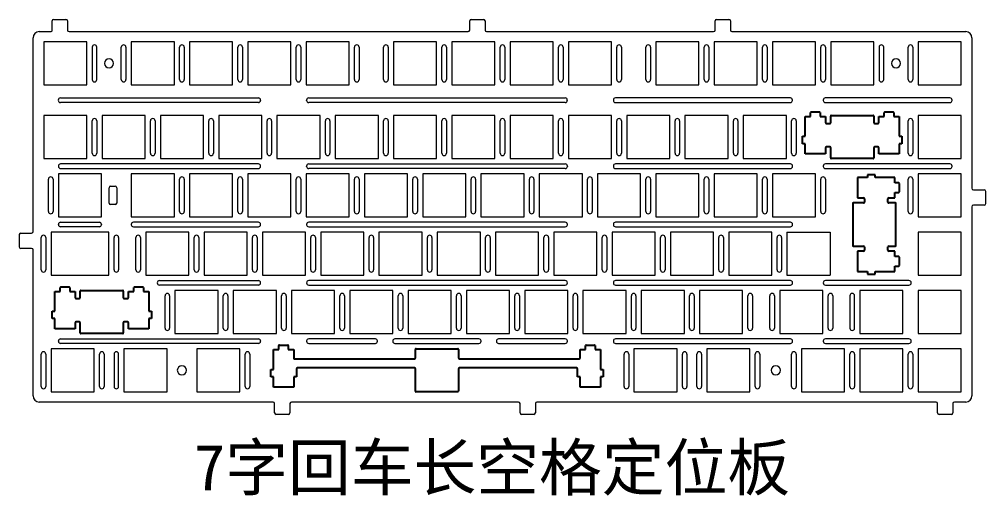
# Model space of a CAD drawing. Header units: millimetres. Extents: x 1701 to 2016, y 630 to 1295.
# Drawn here: x 1701.1 to 2016.1, y 969.4 to 1124.6 of the extents above; entities that cross this region are included whole.
import ezdxf

# ---------------------------------------------------------------- set-up
doc = ezdxf.new("R2010")
doc.units = ezdxf.units.MM
doc.layers.add('102', color=7, linetype='Continuous', true_color=0xffffff)
doc.styles.get("Standard").update_dxf_attribs({"font": 'arial.ttf'})

msp = doc.modelspace()

# ---------------------------------------------------------------- linework, layer by layer
at = {"layer": '102', "color": 7, "linetype": 'Continuous', "lineweight": 18}
for p, q in [((1712.28, 1124.62), (1716.28, 1124.62)), ((1848.38, 1124.62), (1852.38, 1124.62)), ((1928.38, 1124.62), (1932.38, 1124.62)), ((1711.78, 1121.12), (1711.78, 1124.12)), ((1716.78, 1124.12), (1716.78, 1121.12)), ((1847.88, 1121.12), (1847.88, 1124.12)), ((1852.88, 1124.12), (1852.88, 1121.12)), ((1927.88, 1121.12), (1927.88, 1124.12)), ((1932.88, 1124.12), (1932.88, 1121.12)), ((1705.57, 1055.47), (1705.57, 1118.62)), ((1707.57, 1120.62), (1711.28, 1120.62)), ((1717.28, 1120.62), (1847.38, 1120.62)), ((1853.38, 1120.62), (1927.38, 1120.62)), ((1933.38, 1120.62), (2009.57, 1120.62)), ((2011.57, 1118.62), (2011.57, 1069.57)), ((1709.05, 1117.3), (1709.05, 1103.25)), ((1723.1, 1117.3), (1709.05, 1117.3)), ((1723.1, 1103.25), (1723.1, 1117.3)), ((1724.82, 1115.55), (1724.82, 1105)), ((1726.32, 1105), (1726.32, 1115.55)), ((1734.32, 1105), (1734.32, 1115.55)), ((1735.82, 1115.55), (1735.82, 1105)), ((1737.55, 1117.3), (1737.55, 1103.25)), ((1751.6, 1117.3), (1737.55, 1117.3)), ((1751.6, 1103.25), (1751.6, 1117.3)), ((1753.32, 1105), (1753.32, 1115.55)), ((1754.82, 1115.55), (1754.82, 1105)), ((1756.55, 1117.3), (1756.55, 1103.25)), ((1770.6, 1117.3), (1756.55, 1117.3)), ((1770.6, 1103.25), (1770.6, 1117.3)), ((1772.32, 1105), (1772.32, 1115.55)), ((1773.82, 1115.55), (1773.82, 1105)), ((1775.55, 1117.3), (1775.55, 1103.25)), ((1789.6, 1117.3), (1775.55, 1117.3)), ((1789.6, 1103.25), (1789.6, 1117.3)), ((1791.32, 1105), (1791.32, 1115.55)), ((1792.82, 1115.55), (1792.82, 1105)), ((1794.55, 1117.3), (1794.55, 1103.25)), ((1808.6, 1117.3), (1794.55, 1117.3)), ((1808.6, 1103.25), (1808.6, 1117.3)), ((1810.32, 1105), (1810.32, 1115.55)), ((1811.82, 1115.55), (1811.82, 1105)), ((1819.82, 1105), (1819.82, 1115.55)), ((1821.32, 1115.55), (1821.32, 1105)), ((1823.05, 1117.3), (1823.05, 1103.25)), ((1837.1, 1117.3), (1823.05, 1117.3)), ((1837.1, 1103.25), (1837.1, 1117.3)), ((1838.82, 1105), (1838.82, 1115.55)), ((1840.32, 1115.55), (1840.32, 1105)), ((1842.05, 1117.3), (1842.05, 1103.25)), ((1856.1, 1117.3), (1842.05, 1117.3)), ((1856.1, 1103.25), (1856.1, 1117.3)), ((1857.82, 1105), (1857.82, 1115.55)), ((1859.32, 1115.55), (1859.32, 1105)), ((1861.05, 1117.3), (1861.05, 1103.25)), ((1875.1, 1117.3), (1861.05, 1117.3)), ((1875.1, 1103.25), (1875.1, 1117.3)), ((1876.82, 1105), (1876.82, 1115.55)), ((1878.32, 1115.55), (1878.32, 1105)), ((1880.05, 1117.3), (1880.05, 1103.25)), ((1894.1, 1117.3), (1880.05, 1117.3)), ((1894.1, 1103.25), (1894.1, 1117.3)), ((1895.82, 1105), (1895.82, 1115.55)), ((1897.32, 1115.55), (1897.32, 1105)), ((1905.32, 1105), (1905.32, 1115.55)), ((1906.82, 1115.55), (1906.82, 1105)), ((1922.6, 1117.3), (1908.55, 1117.3)), ((1908.55, 1117.3), (1908.55, 1103.25)), ((1922.6, 1103.25), (1922.6, 1117.3)), ((1924.32, 1105), (1924.32, 1115.55)), ((1925.82, 1115.55), (1925.82, 1105)), ((1941.6, 1117.3), (1927.55, 1117.3)), ((1927.55, 1117.3), (1927.55, 1103.25)), ((1941.6, 1103.25), (1941.6, 1117.3)), ((1943.32, 1105), (1943.32, 1115.55)), ((1944.82, 1115.55), (1944.82, 1105)), ((1960.6, 1117.3), (1946.55, 1117.3)), ((1946.55, 1117.3), (1946.55, 1103.25)), ((1960.6, 1103.25), (1960.6, 1117.3)), ((1962.32, 1105), (1962.32, 1115.55)), ((1963.82, 1115.55), (1963.82, 1105)), ((1979.6, 1117.3), (1965.55, 1117.3)), ((1965.55, 1117.3), (1965.55, 1103.25)), ((1979.6, 1103.25), (1979.6, 1117.3)), ((1981.32, 1115.55), (1981.32, 1105)), ((1982.82, 1105), (1982.82, 1115.55)), ((1990.82, 1105), (1990.82, 1115.55)), ((1992.32, 1115.55), (1992.32, 1105)), ((2008.1, 1117.3), (1994.05, 1117.3)), ((1994.05, 1117.3), (1994.05, 1103.25)), ((2008.1, 1103.25), (2008.1, 1117.3)), ((1709.05, 1103.25), (1723.1, 1103.25)), ((1737.55, 1103.25), (1751.6, 1103.25)), ((1756.55, 1103.25), (1770.6, 1103.25)), ((1775.55, 1103.25), (1789.6, 1103.25)), ((1794.55, 1103.25), (1808.6, 1103.25)), ((1823.05, 1103.25), (1837.1, 1103.25)), ((1842.05, 1103.25), (1856.1, 1103.25)), ((1861.05, 1103.25), (1875.1, 1103.25)), ((1880.05, 1103.25), (1894.1, 1103.25)), ((1908.55, 1103.25), (1922.6, 1103.25)), ((1927.55, 1103.25), (1941.6, 1103.25)), ((1946.55, 1103.25), (1960.6, 1103.25)), ((1965.55, 1103.25), (1979.6, 1103.25)), ((1994.05, 1103.25), (2008.1, 1103.25)), ((1714.51, 1099.02), (1779, 1099.02)), ((1779, 1097.52), (1714.51, 1097.52)), ((1779.7, 1098.32), (1779.7, 1098.22)), ((1794.7, 1098.22), (1794.7, 1098.32)), ((1795.4, 1099.02), (1879, 1099.02)), ((1879, 1097.52), (1795.4, 1097.52)), ((1879.7, 1098.32), (1879.7, 1098.22)), ((1894.7, 1098.32), (1894.7, 1098.22)), ((1952.4, 1099.02), (1895.4, 1099.02)), ((1895.4, 1097.52), (1952.4, 1097.52)), ((1953.1, 1098.22), (1953.1, 1098.32)), ((1963.1, 1098.32), (1963.1, 1098.22)), ((2004.41, 1099.02), (1963.8, 1099.02)), ((1963.8, 1097.52), (2004.41, 1097.52)), ((2005.11, 1098.22), (2005.11, 1098.32)), ((1709.05, 1093.3), (1709.05, 1079.25)), ((1723.1, 1093.3), (1709.05, 1093.3)), ((1723.1, 1079.25), (1723.1, 1093.3)), ((1728.05, 1093.3), (1728.05, 1079.25)), ((1742.1, 1093.3), (1728.05, 1093.3)), ((1742.1, 1079.25), (1742.1, 1093.3)), ((1747.05, 1093.3), (1747.05, 1079.25)), ((1761.1, 1093.3), (1747.05, 1093.3)), ((1761.1, 1079.25), (1761.1, 1093.3)), ((1766.05, 1093.3), (1766.05, 1079.25)), ((1780.1, 1093.3), (1766.05, 1093.3)), ((1780.1, 1079.25), (1780.1, 1093.3)), ((1785.05, 1093.3), (1785.05, 1079.25)), ((1799.1, 1093.3), (1785.05, 1093.3)), ((1799.1, 1079.25), (1799.1, 1093.3)), ((1804.05, 1093.3), (1804.05, 1079.25)), ((1818.1, 1093.3), (1804.05, 1093.3)), ((1818.1, 1079.25), (1818.1, 1093.3)), ((1823.05, 1093.3), (1823.05, 1079.25)), ((1837.1, 1093.3), (1823.05, 1093.3)), ((1837.1, 1079.25), (1837.1, 1093.3)), ((1842.05, 1093.3), (1842.05, 1079.25)), ((1856.1, 1093.3), (1842.05, 1093.3)), ((1856.1, 1079.25), (1856.1, 1093.3)), ((1861.05, 1093.3), (1861.05, 1079.25)), ((1875.1, 1093.3), (1861.05, 1093.3)), ((1875.1, 1079.25), (1875.1, 1093.3)), ((1880.05, 1093.3), (1880.05, 1079.25)), ((1894.1, 1093.3), (1880.05, 1093.3)), ((1894.1, 1079.25), (1894.1, 1093.3)), ((1913.1, 1093.3), (1899.05, 1093.3)), ((1899.05, 1093.3), (1899.05, 1079.25)), ((1913.1, 1079.25), (1913.1, 1093.3)), ((1932.1, 1093.3), (1918.05, 1093.3)), ((1918.05, 1093.3), (1918.05, 1079.25)), ((1932.1, 1079.25), (1932.1, 1093.3)), ((1951.1, 1093.3), (1937.05, 1093.3)), ((1937.05, 1093.3), (1937.05, 1079.25)), ((1951.1, 1079.25), (1951.1, 1093.3)), ((2008.1, 1093.3), (1994.05, 1093.3)), ((1994.05, 1093.3), (1994.05, 1079.25)), ((2008.1, 1079.25), (2008.1, 1093.3)), ((1724.82, 1081), (1724.82, 1091.55)), ((1726.32, 1091.55), (1726.32, 1081)), ((1743.82, 1081), (1743.82, 1091.55)), ((1745.32, 1091.55), (1745.32, 1081)), ((1762.82, 1081), (1762.82, 1091.55)), ((1764.32, 1091.55), (1764.32, 1081)), ((1781.82, 1081), (1781.82, 1091.55)), ((1783.32, 1091.55), (1783.32, 1081)), ((1800.82, 1081), (1800.82, 1091.55)), ((1802.32, 1091.55), (1802.32, 1081)), ((1819.82, 1081), (1819.82, 1091.55)), ((1821.32, 1091.55), (1821.32, 1081)), ((1838.82, 1081), (1838.82, 1091.55)), ((1840.32, 1091.55), (1840.32, 1081)), ((1857.82, 1081), (1857.82, 1091.55)), ((1859.32, 1091.55), (1859.32, 1081)), ((1876.82, 1081), (1876.82, 1091.55)), ((1878.32, 1091.55), (1878.32, 1081)), ((1895.82, 1081), (1895.82, 1091.55)), ((1897.32, 1091.55), (1897.32, 1081)), ((1914.82, 1081), (1914.82, 1091.55)), ((1916.32, 1091.55), (1916.32, 1081)), ((1933.82, 1081), (1933.82, 1091.55)), ((1935.32, 1091.55), (1935.32, 1081)), ((1952.82, 1081), (1952.82, 1091.55)), ((1954.32, 1091.55), (1954.32, 1081)), ((1990.82, 1081), (1990.82, 1091.55)), ((1992.32, 1091.55), (1992.32, 1081)), ((1709.05, 1079.25), (1723.1, 1079.25)), ((1779.01, 1077.52), (1714.52, 1077.52)), ((1728.05, 1079.25), (1742.1, 1079.25)), ((1747.05, 1079.25), (1761.1, 1079.25)), ((1766.05, 1079.25), (1780.1, 1079.25)), ((1785.05, 1079.25), (1799.1, 1079.25)), ((1795.41, 1077.52), (1879.01, 1077.52)), ((1804.05, 1079.25), (1818.1, 1079.25)), ((1823.05, 1079.25), (1837.1, 1079.25)), ((1842.05, 1079.25), (1856.1, 1079.25)), ((1861.05, 1079.25), (1875.1, 1079.25)), ((1880.05, 1079.25), (1894.1, 1079.25)), ((1952.41, 1077.52), (1895.41, 1077.52)), ((1899.05, 1079.25), (1913.1, 1079.25)), ((1918.05, 1079.25), (1932.1, 1079.25)), ((1937.05, 1079.25), (1951.1, 1079.25)), ((2004.42, 1077.52), (1963.81, 1077.52)), ((1994.05, 1079.25), (2008.1, 1079.25)), ((1713.8, 1074.3), (1713.8, 1060.25)), ((1727.85, 1074.3), (1713.8, 1074.3)), ((1713.82, 1076.82), (1713.82, 1076.72)), ((1714.52, 1076.02), (1779.01, 1076.02)), ((1727.85, 1060.25), (1727.85, 1074.3)), ((1737.55, 1074.3), (1737.55, 1060.25)), ((1751.6, 1074.3), (1737.55, 1074.3)), ((1751.6, 1060.25), (1751.6, 1074.3)), ((1756.55, 1074.3), (1756.55, 1060.25)), ((1770.6, 1074.3), (1756.55, 1074.3)), ((1770.6, 1060.25), (1770.6, 1074.3)), ((1775.55, 1074.3), (1775.55, 1060.25)), ((1789.6, 1074.3), (1775.55, 1074.3)), ((1779.71, 1076.72), (1779.71, 1076.82)), ((1789.6, 1060.25), (1789.6, 1074.3)), ((1794.55, 1074.3), (1794.55, 1060.25)), ((1808.6, 1074.3), (1794.55, 1074.3)), ((1794.71, 1076.72), (1794.71, 1076.82)), ((1879.01, 1076.02), (1795.41, 1076.02)), ((1808.6, 1060.25), (1808.6, 1074.3)), ((1813.55, 1074.3), (1813.55, 1060.25)), ((1827.6, 1074.3), (1813.55, 1074.3)), ((1827.6, 1060.25), (1827.6, 1074.3)), ((1832.55, 1074.3), (1832.55, 1060.25)), ((1846.6, 1074.3), (1832.55, 1074.3)), ((1846.6, 1060.25), (1846.6, 1074.3)), ((1851.55, 1074.3), (1851.55, 1060.25)), ((1865.6, 1074.3), (1851.55, 1074.3)), ((1865.6, 1060.25), (1865.6, 1074.3)), ((1870.55, 1074.3), (1870.55, 1060.25)), ((1884.6, 1074.3), (1870.55, 1074.3)), ((1879.71, 1076.82), (1879.71, 1076.72)), ((1884.6, 1060.25), (1884.6, 1074.3)), ((1889.55, 1074.3), (1889.55, 1060.25)), ((1903.6, 1074.3), (1889.55, 1074.3)), ((1894.71, 1076.82), (1894.71, 1076.72)), ((1895.41, 1076.02), (1952.41, 1076.02)), ((1903.6, 1060.25), (1903.6, 1074.3)), ((1922.6, 1074.3), (1908.55, 1074.3)), ((1908.55, 1074.3), (1908.55, 1060.25)), ((1922.6, 1060.25), (1922.6, 1074.3)), ((1941.6, 1074.3), (1927.55, 1074.3)), ((1927.55, 1074.3), (1927.55, 1060.25)), ((1941.6, 1060.25), (1941.6, 1074.3)), ((1960.6, 1074.3), (1946.55, 1074.3)), ((1946.55, 1074.3), (1946.55, 1060.25)), ((1953.11, 1076.72), (1953.11, 1076.82)), ((1960.6, 1060.25), (1960.6, 1074.3)), ((1963.11, 1076.82), (1963.11, 1076.72)), ((1963.81, 1076.02), (2004.42, 1076.02)), ((2008.1, 1074.3), (1994.05, 1074.3)), ((1994.05, 1074.3), (1994.05, 1060.25)), ((2005.12, 1076.72), (2005.12, 1076.82)), ((2008.1, 1060.25), (2008.1, 1074.3)), ((1710.57, 1062), (1710.57, 1072.55)), ((1712.07, 1072.55), (1712.07, 1062)), ((1753.32, 1062), (1753.32, 1072.55)), ((1754.82, 1072.55), (1754.82, 1062)), ((1772.32, 1062), (1772.32, 1072.55)), ((1773.82, 1072.55), (1773.82, 1062)), ((1791.32, 1062), (1791.32, 1072.55)), ((1792.82, 1072.55), (1792.82, 1062)), ((1810.32, 1062), (1810.32, 1072.55)), ((1811.82, 1072.55), (1811.82, 1062)), ((1829.32, 1062), (1829.32, 1072.55)), ((1830.82, 1072.55), (1830.82, 1062)), ((1848.32, 1062), (1848.32, 1072.55)), ((1849.82, 1072.55), (1849.82, 1062)), ((1867.32, 1062), (1867.32, 1072.55)), ((1868.82, 1072.55), (1868.82, 1062)), ((1886.32, 1062), (1886.32, 1072.55)), ((1887.82, 1072.55), (1887.82, 1062)), ((1905.32, 1062), (1905.32, 1072.55)), ((1906.82, 1072.55), (1906.82, 1062)), ((1924.32, 1062), (1924.32, 1072.55)), ((1925.82, 1072.55), (1925.82, 1062)), ((1943.32, 1062), (1943.32, 1072.55)), ((1944.82, 1072.55), (1944.82, 1062)), ((1962.32, 1062), (1962.32, 1072.55)), ((1963.82, 1072.55), (1963.82, 1062)), ((1990.82, 1062), (1990.82, 1072.55)), ((1992.32, 1072.55), (1992.32, 1062)), ((1730.32, 1064.77), (1730.32, 1069.77)), ((1730.82, 1070.27), (1732.32, 1070.27)), ((1732.82, 1069.77), (1732.82, 1064.77)), ((2012.07, 1069.07), (2015.57, 1069.07)), ((2016.07, 1064.57), (2016.07, 1068.57)), ((1732.32, 1064.27), (1730.82, 1064.27)), ((2011.57, 1063.57), (2011.57, 1001.92)), ((2015.57, 1064.07), (2012.07, 1064.07)), ((1713.8, 1060.25), (1727.85, 1060.25)), ((1714.52, 1058.52), (1727.15, 1058.52)), ((1737.55, 1060.25), (1751.6, 1060.25)), ((1779.01, 1058.52), (1738.25, 1058.52)), ((1756.55, 1060.25), (1770.6, 1060.25)), ((1775.55, 1060.25), (1789.6, 1060.25)), ((1794.55, 1060.25), (1808.6, 1060.25)), ((1879.01, 1058.52), (1795.41, 1058.52)), ((1813.55, 1060.25), (1827.6, 1060.25)), ((1832.55, 1060.25), (1846.6, 1060.25)), ((1851.55, 1060.25), (1865.6, 1060.25)), ((1870.55, 1060.25), (1884.6, 1060.25)), ((1889.55, 1060.25), (1903.6, 1060.25)), ((1952.41, 1058.52), (1895.41, 1058.52)), ((1908.55, 1060.25), (1922.6, 1060.25)), ((1927.55, 1060.25), (1941.6, 1060.25)), ((1946.55, 1060.25), (1960.6, 1060.25)), ((1994.05, 1060.25), (2008.1, 1060.25)), ((1711.42, 1055.3), (1711.42, 1041.25)), ((1730.22, 1055.3), (1711.42, 1055.3)), ((1713.82, 1057.72), (1713.82, 1057.82)), ((1727.15, 1057.02), (1714.52, 1057.02)), ((1727.85, 1057.82), (1727.85, 1057.72)), ((1730.22, 1041.25), (1730.22, 1055.3)), ((1737.55, 1057.82), (1737.55, 1057.72)), ((1738.25, 1057.02), (1779.01, 1057.02)), ((1742.3, 1055.3), (1742.3, 1041.25)), ((1756.35, 1055.3), (1742.3, 1055.3)), ((1756.35, 1041.25), (1756.35, 1055.3)), ((1775.35, 1055.3), (1761.3, 1055.3)), ((1761.3, 1055.3), (1761.3, 1041.25)), ((1775.35, 1041.25), (1775.35, 1055.3)), ((1779.71, 1057.72), (1779.71, 1057.82)), ((1794.35, 1055.3), (1780.3, 1055.3)), ((1780.3, 1055.3), (1780.3, 1041.25)), ((1794.35, 1041.25), (1794.35, 1055.3)), ((1794.71, 1057.82), (1794.71, 1057.72)), ((1795.41, 1057.02), (1879.01, 1057.02)), ((1813.35, 1055.3), (1799.3, 1055.3)), ((1799.3, 1055.3), (1799.3, 1041.25)), ((1813.35, 1041.25), (1813.35, 1055.3)), ((1832.35, 1055.3), (1818.3, 1055.3)), ((1818.3, 1055.3), (1818.3, 1041.25)), ((1832.35, 1041.25), (1832.35, 1055.3)), ((1851.35, 1055.3), (1837.3, 1055.3)), ((1837.3, 1055.3), (1837.3, 1041.25)), ((1851.35, 1041.25), (1851.35, 1055.3)), ((1870.35, 1055.3), (1856.3, 1055.3)), ((1856.3, 1055.3), (1856.3, 1041.25)), ((1870.35, 1041.25), (1870.35, 1055.3)), ((1889.35, 1055.3), (1875.3, 1055.3)), ((1875.3, 1055.3), (1875.3, 1041.25)), ((1879.71, 1057.72), (1879.71, 1057.82)), ((1889.35, 1041.25), (1889.35, 1055.3)), ((1908.35, 1055.3), (1894.3, 1055.3)), ((1894.3, 1055.3), (1894.3, 1041.25)), ((1894.71, 1057.82), (1894.71, 1057.72)), ((1895.41, 1057.02), (1952.41, 1057.02)), ((1908.35, 1041.25), (1908.35, 1055.3)), ((1927.35, 1055.3), (1913.3, 1055.3)), ((1913.3, 1055.3), (1913.3, 1041.25)), ((1927.35, 1041.25), (1927.35, 1055.3)), ((1946.35, 1055.3), (1932.3, 1055.3)), ((1932.3, 1055.3), (1932.3, 1041.25)), ((1946.35, 1041.25), (1946.35, 1055.3)), ((1951.3, 1055.3), (1965.35, 1055.3)), ((1951.3, 1055.3), (1951.3, 1041.25)), ((1953.11, 1057.72), (1953.11, 1057.82)), ((1965.35, 1055.3), (1965.35, 1041.25)), ((2008.1, 1055.3), (1994.05, 1055.3)), ((1994.05, 1055.3), (1994.05, 1041.25)), ((2008.1, 1041.25), (2008.1, 1055.3)), ((1701.07, 1054.47), (1701.07, 1050.47)), ((1701.57, 1054.97), (1705.07, 1054.97)), ((1708.2, 1043), (1708.2, 1053.55)), ((1709.7, 1053.55), (1709.7, 1043)), ((1731.95, 1043), (1731.95, 1053.55)), ((1733.45, 1053.55), (1733.45, 1043)), ((1739.07, 1043), (1739.07, 1053.55)), ((1740.57, 1053.55), (1740.57, 1043)), ((1758.07, 1043), (1758.07, 1053.55)), ((1759.57, 1053.55), (1759.57, 1043)), ((1777.07, 1043), (1777.07, 1053.55)), ((1778.57, 1053.55), (1778.57, 1043)), ((1796.07, 1043), (1796.07, 1053.55)), ((1797.57, 1053.55), (1797.57, 1043)), ((1815.07, 1043), (1815.07, 1053.55)), ((1816.57, 1053.55), (1816.57, 1043)), ((1834.07, 1043), (1834.07, 1053.55)), ((1835.57, 1053.55), (1835.57, 1043)), ((1853.07, 1043), (1853.07, 1053.55)), ((1854.57, 1053.55), (1854.57, 1043)), ((1872.07, 1043), (1872.07, 1053.55)), ((1873.57, 1053.55), (1873.57, 1043)), ((1891.07, 1043), (1891.07, 1053.55)), ((1892.57, 1053.55), (1892.57, 1043)), ((1910.07, 1043), (1910.07, 1053.55)), ((1911.57, 1053.55), (1911.57, 1043)), ((1929.07, 1043), (1929.07, 1053.55)), ((1930.57, 1053.55), (1930.57, 1043)), ((1948.07, 1043), (1948.07, 1053.55)), ((1949.57, 1053.55), (1949.57, 1043)), ((1705.07, 1049.97), (1701.57, 1049.97)), ((1705.57, 1001.92), (1705.57, 1049.47)), ((1711.42, 1041.25), (1730.22, 1041.25)), ((1742.3, 1041.25), (1756.35, 1041.25)), ((1746.76, 1039.52), (1779.01, 1039.52)), ((1761.3, 1041.25), (1775.35, 1041.25)), ((1780.3, 1041.25), (1794.35, 1041.25)), ((1879.01, 1039.52), (1795.41, 1039.52)), ((1799.3, 1041.25), (1813.35, 1041.25)), ((1818.3, 1041.25), (1832.35, 1041.25)), ((1837.3, 1041.25), (1851.35, 1041.25)), ((1856.3, 1041.25), (1870.35, 1041.25)), ((1875.3, 1041.25), (1889.35, 1041.25)), ((1894.3, 1041.25), (1908.35, 1041.25)), ((1952.41, 1039.52), (1895.41, 1039.52)), ((1913.3, 1041.25), (1927.35, 1041.25)), ((1932.3, 1041.25), (1946.35, 1041.25)), ((1951.3, 1041.25), (1965.35, 1041.25)), ((1991.06, 1039.52), (1963.81, 1039.52)), ((1994.05, 1041.25), (2008.1, 1041.25)), ((1779.01, 1038.02), (1746.76, 1038.02)), ((1779.71, 1038.82), (1779.71, 1038.72)), ((1794.71, 1038.82), (1794.71, 1038.72)), ((1795.41, 1038.02), (1879.01, 1038.02)), ((1879.71, 1038.72), (1879.71, 1038.82)), ((1894.71, 1038.82), (1894.71, 1038.72)), ((1895.41, 1038.02), (1952.41, 1038.02)), ((1953.11, 1038.72), (1953.11, 1038.82)), ((1963.11, 1038.82), (1963.11, 1038.72)), ((1963.81, 1038.02), (1991.06, 1038.02)), ((1748.57, 1024), (1748.57, 1034.55)), ((1750.07, 1034.55), (1750.07, 1024)), ((1751.8, 1036.3), (1751.8, 1022.25)), ((1765.85, 1036.3), (1751.8, 1036.3)), ((1765.85, 1022.25), (1765.85, 1036.3)), ((1767.57, 1024), (1767.57, 1034.55)), ((1769.07, 1034.55), (1769.07, 1024)), ((1770.8, 1036.3), (1770.8, 1022.25)), ((1784.85, 1036.3), (1770.8, 1036.3)), ((1784.85, 1022.25), (1784.85, 1036.3)), ((1786.57, 1024), (1786.57, 1034.55)), ((1788.07, 1034.55), (1788.07, 1024)), ((1803.85, 1036.3), (1789.8, 1036.3)), ((1789.8, 1036.3), (1789.8, 1022.25)), ((1803.85, 1022.25), (1803.85, 1036.3)), ((1805.57, 1024), (1805.57, 1034.55)), ((1807.07, 1034.55), (1807.07, 1024)), ((1822.85, 1036.3), (1808.8, 1036.3)), ((1808.8, 1036.3), (1808.8, 1022.25)), ((1822.85, 1022.25), (1822.85, 1036.3)), ((1824.57, 1024), (1824.57, 1034.55)), ((1826.07, 1034.55), (1826.07, 1024)), ((1841.85, 1036.3), (1827.8, 1036.3)), ((1827.8, 1036.3), (1827.8, 1022.25)), ((1841.85, 1022.25), (1841.85, 1036.3)), ((1843.57, 1024), (1843.57, 1034.55)), ((1845.07, 1034.55), (1845.07, 1024)), ((1860.85, 1036.3), (1846.8, 1036.3)), ((1846.8, 1036.3), (1846.8, 1022.25)), ((1860.85, 1022.25), (1860.85, 1036.3)), ((1862.57, 1024), (1862.57, 1034.55)), ((1864.07, 1034.55), (1864.07, 1024)), ((1879.85, 1036.3), (1865.8, 1036.3)), ((1865.8, 1036.3), (1865.8, 1022.25)), ((1879.85, 1022.25), (1879.85, 1036.3)), ((1881.57, 1024), (1881.57, 1034.55)), ((1883.07, 1034.55), (1883.07, 1024)), ((1898.85, 1036.3), (1884.8, 1036.3)), ((1884.8, 1036.3), (1884.8, 1022.25)), ((1898.85, 1022.25), (1898.85, 1036.3)), ((1900.57, 1024), (1900.57, 1034.55)), ((1902.07, 1034.55), (1902.07, 1024)), ((1917.85, 1036.3), (1903.8, 1036.3)), ((1903.8, 1036.3), (1903.8, 1022.25)), ((1917.85, 1022.25), (1917.85, 1036.3)), ((1919.57, 1024), (1919.57, 1034.55)), ((1921.07, 1034.55), (1921.07, 1024)), ((1936.85, 1036.3), (1922.8, 1036.3)), ((1922.8, 1036.3), (1922.8, 1022.25)), ((1936.85, 1022.25), (1936.85, 1036.3)), ((1938.57, 1024), (1938.57, 1034.55)), ((1940.07, 1034.55), (1940.07, 1024)), ((1945.7, 1024), (1945.7, 1034.55)), ((1947.2, 1034.55), (1947.2, 1024)), ((1948.92, 1036.3), (1948.92, 1022.25)), ((1962.97, 1036.3), (1948.92, 1036.3)), ((1962.97, 1022.25), (1962.97, 1036.3)), ((1964.7, 1024), (1964.7, 1034.55)), ((1966.2, 1034.55), (1966.2, 1024)), ((1971.82, 1034.55), (1971.82, 1024)), ((1973.32, 1024), (1973.32, 1034.55)), ((1975.05, 1036.3), (1975.05, 1022.25)), ((1989.1, 1036.3), (1975.05, 1036.3)), ((1989.1, 1022.25), (1989.1, 1036.3)), ((1994.05, 1036.3), (1994.05, 1022.25)), ((2008.1, 1036.3), (1994.05, 1036.3)), ((2008.1, 1022.25), (2008.1, 1036.3)), ((1751.8, 1022.25), (1765.85, 1022.25)), ((1770.8, 1022.25), (1784.85, 1022.25)), ((1789.8, 1022.25), (1803.85, 1022.25)), ((1808.8, 1022.25), (1822.85, 1022.25)), ((1827.8, 1022.25), (1841.85, 1022.25)), ((1846.8, 1022.25), (1860.85, 1022.25)), ((1865.8, 1022.25), (1879.85, 1022.25)), ((1884.8, 1022.25), (1898.85, 1022.25)), ((1903.8, 1022.25), (1917.85, 1022.25)), ((1922.8, 1022.25), (1936.85, 1022.25)), ((1948.92, 1022.25), (1962.97, 1022.25)), ((1975.05, 1022.25), (1989.1, 1022.25)), ((1994.05, 1022.25), (2008.1, 1022.25)), ((1713.82, 1019.72), (1713.82, 1019.82)), ((1714.52, 1020.52), (1779.01, 1020.52)), ((1779.01, 1019.02), (1714.52, 1019.02)), ((1779.71, 1019.82), (1779.71, 1019.72)), ((1794.71, 1019.82), (1794.71, 1019.72)), ((1817.12, 1020.52), (1795.41, 1020.52)), ((1795.41, 1019.02), (1817.12, 1019.02)), ((1817.82, 1019.72), (1817.82, 1019.82)), ((1822.82, 1019.82), (1822.82, 1019.72)), ((1850.9, 1020.52), (1823.52, 1020.52)), ((1823.52, 1019.02), (1850.9, 1019.02)), ((1851.6, 1019.72), (1851.6, 1019.82)), ((1856.6, 1019.82), (1856.6, 1019.72)), ((1879.01, 1020.52), (1857.3, 1020.52)), ((1857.3, 1019.02), (1879.01, 1019.02)), ((1879.71, 1019.72), (1879.71, 1019.82)), ((1894.71, 1019.82), (1894.71, 1019.72)), ((1952.41, 1020.52), (1895.41, 1020.52)), ((1895.41, 1019.02), (1952.41, 1019.02)), ((1953.11, 1019.72), (1953.11, 1019.82)), ((1963.11, 1019.82), (1963.11, 1019.72)), ((1991.06, 1020.52), (1963.81, 1020.52)), ((1963.81, 1019.02), (1991.06, 1019.02)), ((1708.2, 1005), (1708.2, 1015.55)), ((1709.7, 1015.55), (1709.7, 1005)), ((1711.42, 1017.3), (1711.42, 1003.25)), ((1725.47, 1017.3), (1711.42, 1017.3)), ((1725.47, 1003.25), (1725.47, 1017.3)), ((1727.2, 1005), (1727.2, 1015.55)), ((1728.7, 1015.55), (1728.7, 1005)), ((1731.95, 1015.55), (1731.95, 1005)), ((1733.45, 1005), (1733.45, 1015.55)), ((1735.17, 1017.3), (1735.17, 1003.25)), ((1749.22, 1017.3), (1735.17, 1017.3)), ((1749.22, 1003.25), (1749.22, 1017.3)), ((1758.92, 1017.3), (1758.92, 1003.25)), ((1772.97, 1017.3), (1758.92, 1017.3)), ((1772.97, 1003.25), (1772.97, 1017.3)), ((1774.7, 1005), (1774.7, 1015.55)), ((1776.2, 1015.55), (1776.2, 1005)), ((1898.2, 1005), (1898.2, 1015.55)), ((1899.7, 1015.55), (1899.7, 1005)), ((1901.42, 1017.3), (1901.42, 1003.25)), ((1915.47, 1017.3), (1901.42, 1017.3)), ((1915.47, 1003.25), (1915.47, 1017.3)), ((1917.2, 1005), (1917.2, 1015.55)), ((1918.7, 1015.55), (1918.7, 1005)), ((1921.95, 1005), (1921.95, 1015.55)), ((1923.45, 1015.55), (1923.45, 1005)), ((1925.17, 1017.3), (1925.17, 1003.25)), ((1939.22, 1017.3), (1925.17, 1017.3)), ((1939.22, 1003.25), (1939.22, 1017.3)), ((1940.95, 1005), (1940.95, 1015.55)), ((1942.45, 1015.55), (1942.45, 1005)), ((1952.82, 1005), (1952.82, 1015.55)), ((1954.32, 1015.55), (1954.32, 1005)), ((1956.05, 1017.3), (1956.05, 1003.25)), ((1970.1, 1017.3), (1956.05, 1017.3)), ((1970.1, 1003.25), (1970.1, 1017.3)), ((1971.82, 1005), (1971.82, 1015.55)), ((1973.32, 1015.55), (1973.32, 1005)), ((1975.05, 1017.3), (1975.05, 1003.25)), ((1989.1, 1017.3), (1975.05, 1017.3)), ((1989.1, 1003.25), (1989.1, 1017.3)), ((1990.82, 1005), (1990.82, 1015.55)), ((1992.32, 1015.55), (1992.32, 1005)), ((1994.05, 1017.3), (1994.05, 1003.25)), ((2008.1, 1017.3), (1994.05, 1017.3)), ((2008.1, 1003.25), (2008.1, 1017.3)), ((1711.42, 1003.25), (1725.47, 1003.25)), ((1735.17, 1003.25), (1749.22, 1003.25)), ((1758.92, 1003.25), (1772.97, 1003.25)), ((1901.42, 1003.25), (1915.47, 1003.25)), ((1925.17, 1003.25), (1939.22, 1003.25)), ((1956.05, 1003.25), (1970.1, 1003.25)), ((1975.05, 1003.25), (1989.1, 1003.25)), ((1994.05, 1003.25), (2008.1, 1003.25)), ((1783.78, 999.92), (1707.57, 999.92)), ((1784.28, 996.42), (1784.28, 999.42)), ((1789.28, 999.42), (1789.28, 996.42)), ((1863.78, 999.92), (1789.78, 999.92)), ((1864.28, 996.42), (1864.28, 999.42)), ((1869.28, 999.42), (1869.28, 996.42)), ((1999.88, 999.92), (1869.78, 999.92)), ((2000.38, 996.42), (2000.38, 999.42)), ((2005.38, 999.42), (2005.38, 996.42)), ((2009.57, 999.92), (2005.88, 999.92)), ((1788.78, 995.92), (1784.78, 995.92)), ((1868.78, 995.92), (1864.78, 995.92)), ((2004.88, 995.92), (2000.88, 995.92))]:
    msp.add_line(p, q, dxfattribs=at)
at = {"layer": '102', "color": 7, "linetype": 'Continuous'}
for p, q in [((1959.02, 1092.97), (1959.02, 1094.27)), ((1959.22, 1094.47), (1961.92, 1094.47)), ((1962.12, 1094.27), (1962.12, 1092.97)), ((1965.55, 1090.97), (1965.55, 1093.1)), ((1965.75, 1093.3), (1979.4, 1093.3)), ((1979.6, 1093.1), (1979.6, 1090.97)), ((1983.02, 1092.97), (1983.02, 1094.27)), ((1983.22, 1094.47), (1985.92, 1094.47)), ((1986.12, 1094.27), (1986.12, 1092.97)), ((1957.27, 1086.52), (1957.27, 1092.97)), ((1957.27, 1092.97), (1959.02, 1092.97)), ((1962.12, 1092.97), (1963.87, 1092.97)), ((1963.87, 1092.97), (1963.87, 1090.97)), ((1964.17, 1090.67), (1965.25, 1090.67)), ((1979.9, 1090.67), (1980.97, 1090.67)), ((1981.27, 1090.97), (1981.27, 1092.97)), ((1981.27, 1092.97), (1983.02, 1092.97)), ((1986.12, 1092.97), (1987.87, 1092.97)), ((1987.87, 1092.97), (1987.87, 1086.52)), ((1956.37, 1084.1), (1956.37, 1086.52)), ((1956.37, 1086.52), (1957.27, 1086.52)), ((1957.27, 1084.1), (1956.37, 1084.1)), ((1957.27, 1080.79), (1957.27, 1084.1)), ((1987.87, 1086.52), (1988.77, 1086.52)), ((1987.87, 1084.1), (1987.87, 1080.79)), ((1988.77, 1084.1), (1987.87, 1084.1)), ((1988.77, 1086.52), (1988.77, 1084.1)), ((1963.87, 1080.79), (1957.27, 1080.79)), ((1963.87, 1082.79), (1963.87, 1080.79)), ((1965.25, 1083.09), (1964.17, 1083.09)), ((1965.55, 1079.45), (1965.55, 1082.79)), ((1979.6, 1082.79), (1979.6, 1079.45)), ((1980.97, 1083.09), (1979.9, 1083.09)), ((1981.27, 1080.79), (1981.27, 1082.79)), ((1987.87, 1080.79), (1981.27, 1080.79)), ((1979.4, 1079.25), (1965.75, 1079.25)), ((1977.59, 1073.07), (1974.28, 1073.07)), ((1974.28, 1073.07), (1974.28, 1066.47)), ((1980.01, 1073.97), (1977.59, 1073.97)), ((1977.59, 1073.97), (1977.59, 1073.07)), ((1980.01, 1073.07), (1980.01, 1073.97)), ((1986.46, 1073.07), (1980.01, 1073.07)), ((1986.46, 1071.32), (1986.46, 1073.07)), ((1987.76, 1071.32), (1986.46, 1071.32)), ((1987.96, 1068.42), (1987.96, 1071.12)), ((1986.46, 1068.22), (1987.76, 1068.22)), ((1986.46, 1066.47), (1986.46, 1068.22)), ((1976.28, 1064.8), (1972.94, 1064.8)), ((1974.28, 1066.47), (1976.28, 1066.47)), ((1976.58, 1066.17), (1976.58, 1065.1)), ((1984.16, 1065.1), (1984.16, 1066.17)), ((1984.46, 1066.47), (1986.46, 1066.47)), ((1986.59, 1064.8), (1984.46, 1064.8)), ((1972.74, 1064.6), (1972.74, 1050.95)), ((1986.79, 1050.95), (1986.79, 1064.6)), ((1972.94, 1050.75), (1976.28, 1050.75)), ((1976.28, 1049.07), (1974.28, 1049.07)), ((1974.28, 1049.07), (1974.28, 1042.47)), ((1976.58, 1050.45), (1976.58, 1049.37)), ((1984.16, 1049.37), (1984.16, 1050.45)), ((1984.46, 1050.75), (1986.59, 1050.75)), ((1986.46, 1049.07), (1984.46, 1049.07)), ((1986.46, 1047.32), (1986.46, 1049.07)), ((1987.76, 1047.32), (1986.46, 1047.32)), ((1987.96, 1044.42), (1987.96, 1047.12)), ((1986.46, 1044.22), (1987.76, 1044.22)), ((1986.46, 1042.47), (1986.46, 1044.22)), ((1974.28, 1042.47), (1977.59, 1042.47)), ((1977.59, 1042.47), (1977.59, 1041.57)), ((1977.59, 1041.57), (1980.01, 1041.57)), ((1980.01, 1042.47), (1986.46, 1042.47)), ((1980.01, 1041.57), (1980.01, 1042.47)), ((1714.4, 1035.97), (1714.4, 1037.27)), ((1714.6, 1037.47), (1717.3, 1037.47)), ((1717.5, 1037.27), (1717.5, 1035.97)), ((1738.4, 1035.97), (1738.4, 1037.27)), ((1738.6, 1037.47), (1741.3, 1037.47)), ((1741.5, 1037.27), (1741.5, 1035.97)), ((1712.65, 1029.52), (1712.65, 1035.97)), ((1712.65, 1035.97), (1714.4, 1035.97)), ((1717.5, 1035.97), (1719.25, 1035.97)), ((1719.25, 1035.97), (1719.25, 1033.97)), ((1719.55, 1033.67), (1720.62, 1033.67)), ((1720.92, 1033.97), (1720.92, 1036.1)), ((1721.12, 1036.3), (1734.77, 1036.3)), ((1734.97, 1036.1), (1734.97, 1033.97)), ((1735.27, 1033.67), (1736.35, 1033.67)), ((1736.65, 1033.97), (1736.65, 1035.97)), ((1736.65, 1035.97), (1738.4, 1035.97)), ((1741.5, 1035.97), (1743.25, 1035.97)), ((1743.25, 1035.97), (1743.25, 1029.52)), ((1711.75, 1027.1), (1711.75, 1029.52)), ((1711.75, 1029.52), (1712.65, 1029.52)), ((1712.65, 1027.1), (1711.75, 1027.1)), ((1712.65, 1023.79), (1712.65, 1027.1)), ((1743.25, 1029.52), (1744.15, 1029.52)), ((1743.25, 1027.1), (1743.25, 1023.79)), ((1744.15, 1027.1), (1743.25, 1027.1)), ((1744.15, 1029.52), (1744.15, 1027.1)), ((1719.25, 1023.79), (1712.65, 1023.79)), ((1719.25, 1025.79), (1719.25, 1023.79)), ((1720.62, 1026.09), (1719.55, 1026.09)), ((1720.92, 1022.45), (1720.92, 1025.79)), ((1734.97, 1025.79), (1734.97, 1022.45)), ((1736.35, 1026.09), (1735.27, 1026.09)), ((1736.65, 1023.79), (1736.65, 1025.79)), ((1743.25, 1023.79), (1736.65, 1023.79)), ((1734.77, 1022.25), (1721.12, 1022.25)), ((1785.65, 1017), (1785.65, 1018.3)), ((1785.85, 1018.5), (1788.55, 1018.5)), ((1788.75, 1018.3), (1788.75, 1017)), ((1885.65, 1017), (1885.65, 1018.3)), ((1885.85, 1018.5), (1888.55, 1018.5)), ((1888.75, 1018.3), (1888.75, 1017)), ((1783.9, 1010.55), (1783.9, 1017)), ((1783.9, 1017), (1785.65, 1017)), ((1788.75, 1017), (1790.5, 1017)), ((1790.5, 1017), (1790.5, 1014.35)), ((1830.2, 1014.35), (1830.2, 1017.1)), ((1830.4, 1017.3), (1844, 1017.3)), ((1844.2, 1017.1), (1844.2, 1014.35)), ((1883.9, 1014.35), (1883.9, 1017)), ((1883.9, 1017), (1885.65, 1017)), ((1888.75, 1017), (1890.5, 1017)), ((1890.5, 1017), (1890.5, 1010.55)), ((1790.8, 1014.05), (1829.9, 1014.05)), ((1844.5, 1014.05), (1883.6, 1014.05)), ((1783, 1008.13), (1783, 1010.55)), ((1783, 1010.55), (1783.9, 1010.55)), ((1783.9, 1008.13), (1783, 1008.13)), ((1783.9, 1004.82), (1783.9, 1008.13)), ((1790.5, 1008.13), (1790.5, 1004.82)), ((1791.4, 1008.13), (1790.5, 1008.13)), ((1791.4, 1010.75), (1791.4, 1008.13)), ((1829.9, 1011.05), (1791.7, 1011.05)), ((1830.2, 1003.5), (1830.2, 1010.75)), ((1844.2, 1010.75), (1844.2, 1003.5)), ((1882.7, 1011.05), (1844.5, 1011.05)), ((1883, 1008.13), (1883, 1010.75)), ((1883.9, 1008.13), (1883, 1008.13)), ((1883.9, 1004.82), (1883.9, 1008.13)), ((1890.5, 1010.55), (1891.4, 1010.55)), ((1890.5, 1008.13), (1890.5, 1004.82)), ((1891.4, 1008.13), (1890.5, 1008.13)), ((1891.4, 1010.55), (1891.4, 1008.13)), ((1790.5, 1004.82), (1783.9, 1004.82)), ((1844, 1003.3), (1830.4, 1003.3)), ((1890.5, 1004.82), (1883.9, 1004.82))]:
    msp.add_line(p, q, dxfattribs=at)
at = {"layer": '102', "color": 7, "linetype": 'Continuous', "lineweight": 18}
for centre, radius, start, end in [((1712.28, 1124.12), 0.5, 90, 180), ((1716.28, 1124.12), 0.5, 0, 90), ((1848.38, 1124.12), 0.5, 90, 180), ((1852.38, 1124.12), 0.5, 0, 90), ((1928.38, 1124.12), 0.5, 90, 180), ((1932.38, 1124.12), 0.5, 0, 90), ((1707.57, 1118.62), 2, 90, 180), ((1711.28, 1121.12), 0.5, 270, 0.0004), ((1717.28, 1121.12), 0.5, 180, 270), ((1847.38, 1121.12), 0.5, 270, 0), ((1853.38, 1121.12), 0.5, 180, 270), ((1927.38, 1121.12), 0.5, 270, 360), ((1933.38, 1121.12), 0.5, 180, 270), ((2009.57, 1118.62), 2, 360, 90), ((1725.57, 1115.55), 0.75, 360, 180), ((1735.07, 1115.55), 0.75, 360, 180), ((1754.07, 1115.55), 0.75, 360, 180), ((1773.07, 1115.55), 0.75, 360, 180), ((1792.07, 1115.55), 0.75, 360, 180), ((1811.07, 1115.55), 0.75, 360, 180), ((1820.57, 1115.55), 0.75, 360, 180), ((1839.57, 1115.55), 0.75, 360, 180), ((1858.57, 1115.55), 0.75, 360, 180), ((1877.57, 1115.55), 0.75, 360, 180), ((1896.57, 1115.55), 0.75, 360, 180), ((1906.07, 1115.55), 0.75, 360, 180), ((1925.07, 1115.55), 0.75, 360, 180), ((1944.07, 1115.55), 0.75, 360, 180), ((1963.07, 1115.55), 0.75, 360, 180), ((1982.07, 1115.55), 0.75, 360, 180), ((1991.57, 1115.55), 0.75, 360, 180), ((1730.32, 1110.27), 1.5, 0, 180), ((1730.32, 1110.27), 1.5, 180, 0), ((1986.85, 1110.27), 1.5, 0, 180), ((1986.85, 1110.27), 1.5, 180, 0), ((1725.57, 1105), 0.75, 180, 360), ((1735.07, 1105), 0.75, 180, 0), ((1754.07, 1105), 0.75, 180, 0), ((1773.07, 1105), 0.75, 180, 0), ((1792.07, 1105), 0.75, 180, 0), ((1811.07, 1105), 0.75, 180, 0), ((1820.57, 1105), 0.75, 180, 0), ((1839.57, 1105), 0.75, 180, 0), ((1858.57, 1105), 0.75, 180, 0), ((1877.57, 1105), 0.75, 180, 0), ((1896.57, 1105), 0.75, 180, 0), ((1906.07, 1105), 0.75, 180, 0), ((1925.07, 1105), 0.75, 180, 0), ((1944.07, 1105), 0.75, 180, 0), ((1963.07, 1105), 0.75, 180, 0), ((1982.07, 1105), 0.75, 180, 360), ((1991.57, 1105), 0.75, 180, 0), ((1714.51, 1098.27), 0.75, 90, 270), ((1779, 1098.32), 0.7, 0, 90), ((1779, 1098.22), 0.7, 270, 0), ((1795.4, 1098.32), 0.7, 90, 180), ((1795.4, 1098.22), 0.7, 180, 270), ((1879, 1098.32), 0.7, 0, 90), ((1879, 1098.22), 0.7, 270, 0), ((1895.4, 1098.32), 0.7, 90, 180), ((1895.4, 1098.22), 0.7, 180, 270), ((1952.4, 1098.32), 0.7, 0, 90), ((1952.4, 1098.22), 0.7, 270, 0), ((1963.8, 1098.32), 0.7, 90, 180), ((1963.8, 1098.22), 0.7, 180, 270), ((2004.41, 1098.32), 0.7, 0, 90), ((2004.41, 1098.22), 0.7, 270, 0), ((1725.57, 1091.55), 0.75, 360, 180), ((1744.57, 1091.55), 0.75, 360, 180), ((1763.57, 1091.55), 0.75, 360, 180), ((1782.57, 1091.55), 0.75, 360, 180), ((1801.57, 1091.55), 0.75, 360, 180), ((1820.57, 1091.55), 0.75, 360, 180), ((1839.57, 1091.55), 0.75, 360, 180), ((1858.57, 1091.55), 0.75, 360, 180), ((1877.57, 1091.55), 0.75, 360, 180), ((1896.57, 1091.55), 0.75, 360, 180), ((1915.57, 1091.55), 0.75, 360, 180), ((1934.57, 1091.55), 0.75, 360, 180), ((1953.57, 1091.55), 0.75, 360, 180), ((1991.57, 1091.55), 0.75, 360, 180), ((1725.57, 1081), 0.75, 180, 0), ((1744.57, 1081), 0.75, 180, 0), ((1763.57, 1081), 0.75, 180, 0), ((1782.57, 1081), 0.75, 180, 0), ((1801.57, 1081), 0.75, 180, 0), ((1820.57, 1081), 0.75, 180, 0), ((1839.57, 1081), 0.75, 180, 0), ((1858.57, 1081), 0.75, 180, 0), ((1877.57, 1081), 0.75, 180, 0), ((1896.57, 1081), 0.75, 180, 0), ((1915.57, 1081), 0.75, 180, 0), ((1934.57, 1081), 0.75, 180, 0), ((1953.57, 1081), 0.75, 180, 0), ((1991.57, 1081), 0.75, 180, 0), ((1714.52, 1076.82), 0.7, 90, 180), ((1779.01, 1076.82), 0.7, 0, 90), ((1795.41, 1076.82), 0.7, 90, 180), ((1879.01, 1076.82), 0.7, 0, 90), ((1895.41, 1076.82), 0.7, 90, 180), ((1952.41, 1076.82), 0.7, 0, 90), ((1963.81, 1076.82), 0.7, 90, 180), ((2004.42, 1076.82), 0.7, 0, 90), ((1714.52, 1076.72), 0.7, 180, 270), ((1779.01, 1076.72), 0.7, 270, 0), ((1795.41, 1076.72), 0.7, 180, 270), ((1879.01, 1076.72), 0.7, 270, 0), ((1895.41, 1076.72), 0.7, 180, 270), ((1952.41, 1076.72), 0.7, 270, 0), ((1963.81, 1076.72), 0.7, 180, 270), ((2004.42, 1076.72), 0.7, 270, 0), ((1711.32, 1072.55), 0.75, 360, 180), ((1754.07, 1072.55), 0.75, 360, 180), ((1773.07, 1072.55), 0.75, 360, 180), ((1792.07, 1072.55), 0.75, 360, 180), ((1811.07, 1072.55), 0.75, 360, 180), ((1830.07, 1072.55), 0.75, 360, 180), ((1849.07, 1072.55), 0.75, 360, 180), ((1868.07, 1072.55), 0.75, 360, 180), ((1887.07, 1072.55), 0.75, 360, 180), ((1906.07, 1072.55), 0.75, 360, 180), ((1925.07, 1072.55), 0.75, 360, 180), ((1944.07, 1072.55), 0.75, 360, 180), ((1963.07, 1072.55), 0.75, 360, 180), ((1991.57, 1072.55), 0.75, 360, 180), ((1730.82, 1069.77), 0.5, 90, 180), ((1732.32, 1069.77), 0.5, 0, 90), ((2012.07, 1069.57), 0.5, 180, 270), ((2015.57, 1068.57), 0.5, 0, 90), ((1730.82, 1064.77), 0.5, 180, 270), ((1732.32, 1064.77), 0.5, 270, 0), ((1711.32, 1062), 0.75, 180, 0), ((1754.07, 1062), 0.75, 180, 0), ((1773.07, 1062), 0.75, 180, 0), ((1792.07, 1062), 0.75, 180, 0), ((1811.07, 1062), 0.75, 180, 360), ((1830.07, 1062), 0.75, 180, 0), ((1849.07, 1062), 0.75, 180, 0), ((1868.07, 1062), 0.75, 180, 0), ((1887.07, 1062), 0.75, 180, 0), ((1906.07, 1062), 0.75, 180, 0), ((1925.07, 1062), 0.75, 180, 0), ((1944.07, 1062), 0.75, 180, 0), ((1963.07, 1062), 0.75, 180, 0), ((1991.57, 1062), 0.75, 180, 0), ((2012.07, 1063.57), 0.5, 90, 180), ((2015.57, 1064.57), 0.5, 270, 0), ((1714.52, 1057.82), 0.7, 90, 180), ((1727.15, 1057.82), 0.7, 0, 90), ((1738.25, 1057.82), 0.7, 90, 180), ((1779.01, 1057.82), 0.7, 0, 90), ((1795.41, 1057.82), 0.7, 90, 180), ((1879.01, 1057.82), 0.7, 0, 90), ((1895.41, 1057.82), 0.7, 90, 180), ((1952.41, 1057.82), 0.7, 0, 90), ((1705.07, 1055.47), 0.5, 270, 0), ((1714.52, 1057.72), 0.7, 180, 270), ((1727.15, 1057.72), 0.7, 270, 0), ((1738.25, 1057.72), 0.7, 180, 270), ((1779.01, 1057.72), 0.7, 270, 0), ((1795.41, 1057.72), 0.7, 180, 270), ((1879.01, 1057.72), 0.7, 270, 0), ((1895.41, 1057.72), 0.7, 180, 270), ((1952.41, 1057.72), 0.7, 270, 0), ((1701.57, 1054.47), 0.5, 90, 180), ((1708.95, 1053.55), 0.75, 360, 180), ((1732.7, 1053.55), 0.75, 360, 180), ((1739.82, 1053.55), 0.75, 360, 180), ((1758.82, 1053.55), 0.75, 360, 180), ((1777.82, 1053.55), 0.75, 360, 180), ((1796.82, 1053.55), 0.75, 360, 180), ((1815.82, 1053.55), 0.75, 360, 180), ((1834.82, 1053.55), 0.75, 360, 180), ((1853.82, 1053.55), 0.75, 360, 180), ((1872.82, 1053.55), 0.75, 360, 180), ((1891.82, 1053.55), 0.75, 360, 180), ((1910.82, 1053.55), 0.75, 360, 180), ((1929.82, 1053.55), 0.75, 360, 180), ((1948.82, 1053.55), 0.75, 360, 180), ((1701.57, 1050.47), 0.5, 180, 270), ((1705.07, 1049.47), 0.5, 0, 90), ((1708.95, 1043), 0.75, 180, 0), ((1732.7, 1043), 0.75, 180, 0), ((1739.82, 1043), 0.75, 180, 0), ((1758.82, 1043), 0.75, 180, 0), ((1777.82, 1043), 0.75, 180, 0), ((1796.82, 1043), 0.75, 180, 0), ((1815.82, 1043), 0.75, 180, 0), ((1834.82, 1043), 0.75, 180, 0), ((1853.82, 1043), 0.75, 180, 0), ((1872.82, 1043), 0.75, 180, 0), ((1891.82, 1043), 0.75, 180, 0), ((1910.82, 1043), 0.75, 180, 0), ((1929.82, 1043), 0.75, 180, 0), ((1948.82, 1043), 0.75, 180, 0), ((1746.76, 1038.77), 0.75, 90, 270), ((1779.01, 1038.82), 0.7, 0, 90), ((1795.41, 1038.82), 0.7, 90, 180), ((1879.01, 1038.82), 0.7, 0, 90), ((1895.41, 1038.82), 0.7, 90, 180), ((1952.41, 1038.82), 0.7, 0, 90), ((1963.81, 1038.82), 0.7, 90, 180), ((1991.06, 1038.77), 0.75, 270, 90), ((1779.01, 1038.72), 0.7, 270, 0), ((1795.41, 1038.72), 0.7, 180, 270), ((1879.01, 1038.72), 0.7, 270, 0), ((1895.41, 1038.72), 0.7, 180, 270), ((1952.41, 1038.72), 0.7, 270, 0), ((1963.81, 1038.72), 0.7, 180, 270), ((1749.32, 1034.55), 0.75, 360, 180), ((1768.32, 1034.55), 0.75, 360, 180), ((1787.32, 1034.55), 0.75, 360, 180), ((1806.32, 1034.55), 0.75, 360, 180), ((1825.32, 1034.55), 0.75, 360, 180), ((1844.32, 1034.55), 0.75, 360, 180), ((1863.32, 1034.55), 0.75, 360, 180), ((1882.32, 1034.55), 0.75, 360, 180), ((1901.32, 1034.55), 0.75, 360, 180), ((1920.32, 1034.55), 0.75, 360, 180), ((1939.32, 1034.55), 0.75, 360, 180), ((1946.45, 1034.55), 0.75, 360, 180), ((1965.45, 1034.55), 0.75, 360, 180), ((1972.57, 1034.55), 0.75, 360, 180), ((1749.32, 1024), 0.75, 180, 0), ((1768.32, 1024), 0.75, 180, 0), ((1787.32, 1024), 0.75, 180, 0), ((1806.32, 1024), 0.75, 180, 0), ((1825.32, 1024), 0.75, 180, 360), ((1844.32, 1024), 0.75, 180, 0), ((1863.32, 1024), 0.75, 180, 0), ((1882.32, 1024), 0.75, 180, 0), ((1901.32, 1024), 0.75, 180, 0), ((1920.32, 1024), 0.75, 180, 0), ((1939.32, 1024), 0.75, 180, 0), ((1946.45, 1024), 0.75, 180, 0), ((1965.45, 1024), 0.75, 180, 0), ((1972.57, 1024), 0.75, 180, 360), ((1714.52, 1019.82), 0.7, 90, 180), ((1714.52, 1019.72), 0.7, 180, 270), ((1779.01, 1019.82), 0.7, 0, 90), ((1779.01, 1019.72), 0.7, 270, 0), ((1795.41, 1019.82), 0.7, 90, 180), ((1795.41, 1019.72), 0.7, 180, 270), ((1817.12, 1019.82), 0.7, 0, 90), ((1817.12, 1019.72), 0.7, 270, 0), ((1823.52, 1019.82), 0.7, 90, 180), ((1823.52, 1019.72), 0.7, 180, 270), ((1850.9, 1019.82), 0.7, 0, 90), ((1850.9, 1019.72), 0.7, 270, 0), ((1857.3, 1019.82), 0.7, 90, 180), ((1857.3, 1019.72), 0.7, 180, 270), ((1879.01, 1019.82), 0.7, 0, 90), ((1879.01, 1019.72), 0.7, 270, 0), ((1895.41, 1019.82), 0.7, 90, 180), ((1895.41, 1019.72), 0.7, 180, 270), ((1952.41, 1019.82), 0.7, 0, 90), ((1952.41, 1019.72), 0.7, 270, 0), ((1963.81, 1019.82), 0.7, 90, 180), ((1963.81, 1019.72), 0.7, 180, 270), ((1991.06, 1019.77), 0.75, 270, 90), ((1708.95, 1015.55), 0.75, 360, 180), ((1727.95, 1015.55), 0.75, 360, 180), ((1732.7, 1015.55), 0.75, 360, 180), ((1775.45, 1015.55), 0.75, 360, 180), ((1898.95, 1015.55), 0.75, 360, 180), ((1917.95, 1015.55), 0.75, 360, 180), ((1922.7, 1015.55), 0.75, 360, 180), ((1941.7, 1015.55), 0.75, 360, 180), ((1953.57, 1015.55), 0.75, 360, 180), ((1972.57, 1015.55), 0.75, 360, 180), ((1991.57, 1015.55), 0.75, 360, 180), ((1754.07, 1010.27), 1.5, 0, 180), ((1947.65, 1010.27), 1.5, 0, 180), ((1754.07, 1010.27), 1.5, 180, 0), ((1947.65, 1010.27), 1.5, 180, 0), ((1708.95, 1005), 0.75, 180, 0), ((1727.95, 1005), 0.75, 180, 0), ((1732.7, 1005), 0.75, 180, 360), ((1775.45, 1005), 0.75, 180, 0), ((1898.95, 1005), 0.75, 180, 0), ((1917.95, 1005), 0.75, 180, 0), ((1922.7, 1005), 0.75, 180, 0), ((1941.7, 1005), 0.75, 180, 0), ((1953.57, 1005), 0.75, 180, 0), ((1972.57, 1005), 0.75, 180, 0), ((1991.57, 1005), 0.75, 180, 0), ((1707.57, 1001.92), 2, 180, 270), ((2009.57, 1001.92), 2, 270, 360), ((1783.78, 999.42), 0.5, 0, 90), ((1789.78, 999.42), 0.5, 90, 180), ((1863.78, 999.42), 0.5, 0, 90), ((1869.78, 999.42), 0.5, 90, 180), ((1999.88, 999.42), 0.5, 0, 90), ((2005.88, 999.42), 0.5, 90, 179.9996), ((1784.78, 996.42), 0.5, 180, 270), ((1788.78, 996.42), 0.5, 270, 0), ((1864.78, 996.42), 0.5, 180, 270), ((1868.78, 996.42), 0.5, 270, 0), ((2000.88, 996.42), 0.5, 180, 270), ((2004.88, 996.42), 0.5, 270, 0)]:
    msp.add_arc(centre, radius, start, end, dxfattribs=at)
at = {"layer": '102', "color": 7, "linetype": 'Continuous'}
for centre, radius, start, end in [((1959.22, 1094.27), 0.2, 90, 180), ((1961.92, 1094.27), 0.2, 0, 90), ((1965.75, 1093.1), 0.2, 90, 180), ((1979.4, 1093.1), 0.2, 0, 90), ((1983.22, 1094.27), 0.2, 90, 180), ((1985.92, 1094.27), 0.2, 0, 90), ((1964.17, 1090.97), 0.3, 180, 270), ((1965.25, 1090.97), 0.3, 270, 0), ((1979.9, 1090.97), 0.3, 180, 270), ((1980.97, 1090.97), 0.3, 270, 0), ((1964.17, 1082.79), 0.3, 90, 180), ((1965.25, 1082.79), 0.3, 0, 90), ((1979.9, 1082.79), 0.3, 90, 180), ((1980.97, 1082.79), 0.3, 0, 90), ((1965.75, 1079.45), 0.2, 180, 270), ((1979.4, 1079.45), 0.2, 270, 0), ((1987.76, 1071.12), 0.2, 0, 90), ((1987.76, 1068.42), 0.2, 270, 0), ((1972.94, 1064.6), 0.2, 90, 180), ((1976.28, 1066.17), 0.3, 0, 90), ((1976.28, 1065.1), 0.3, 270, 0), ((1984.46, 1066.17), 0.3, 90, 180), ((1984.46, 1065.1), 0.3, 180, 270), ((1986.59, 1064.6), 0.2, 0, 90), ((1972.94, 1050.95), 0.2, 180, 270), ((1976.28, 1050.45), 0.3, 0, 90), ((1976.28, 1049.37), 0.3, 270, 0), ((1984.46, 1050.45), 0.3, 90, 180), ((1984.46, 1049.37), 0.3, 180, 270), ((1986.59, 1050.95), 0.2, 270, 0), ((1987.76, 1047.12), 0.2, 0, 90), ((1987.76, 1044.42), 0.2, 270, 0), ((1714.6, 1037.27), 0.2, 90, 180), ((1717.3, 1037.27), 0.2, 0, 90), ((1738.6, 1037.27), 0.2, 90, 180), ((1741.3, 1037.27), 0.2, 0, 90), ((1719.55, 1033.97), 0.3, 180, 270), ((1720.62, 1033.97), 0.3, 270, 0), ((1721.12, 1036.1), 0.2, 90, 180), ((1734.77, 1036.1), 0.2, 0, 90), ((1735.27, 1033.97), 0.3, 180, 270), ((1736.35, 1033.97), 0.3, 270, 0), ((1719.55, 1025.79), 0.3, 90, 180), ((1720.62, 1025.79), 0.3, 0, 90), ((1735.27, 1025.79), 0.3, 90, 180), ((1736.35, 1025.79), 0.3, 0, 90), ((1721.12, 1022.45), 0.2, 180, 270), ((1734.77, 1022.45), 0.2, 270, 0), ((1785.85, 1018.3), 0.2, 90, 180), ((1788.55, 1018.3), 0.2, 0, 90), ((1885.85, 1018.3), 0.2, 90, 180), ((1888.55, 1018.3), 0.2, 0, 90), ((1790.8, 1014.35), 0.3, 180, 270), ((1829.9, 1014.35), 0.3, 270, 0), ((1830.4, 1017.1), 0.2, 90, 180), ((1844, 1017.1), 0.2, 0, 90), ((1844.5, 1014.35), 0.3, 180, 270), ((1883.6, 1014.35), 0.3, 270, 0), ((1791.7, 1010.75), 0.3, 90, 180), ((1829.9, 1010.75), 0.3, 0, 90), ((1844.5, 1010.75), 0.3, 90, 180), ((1882.7, 1010.75), 0.3, 0, 90), ((1830.4, 1003.5), 0.2, 180, 270), ((1844, 1003.5), 0.2, 270, 0)]:
    msp.add_arc(centre, radius, start, end, dxfattribs=at)

# ---------------------------------------------------------------- texts
at = {"layer": '102', "color": 2, "insert": (1757.98, 986.13), "char_height": 15, "attachment_point": 1}
msp.add_mtext_dynamic_manual_height_columns('{\\fSimSun|b0|i0|c134|p2;\\C0;7字回车长空格定位板}', width=224.8156, gutter_width=1, heights=[0], dxfattribs=at)

doc.saveas('drawing.dxf')
